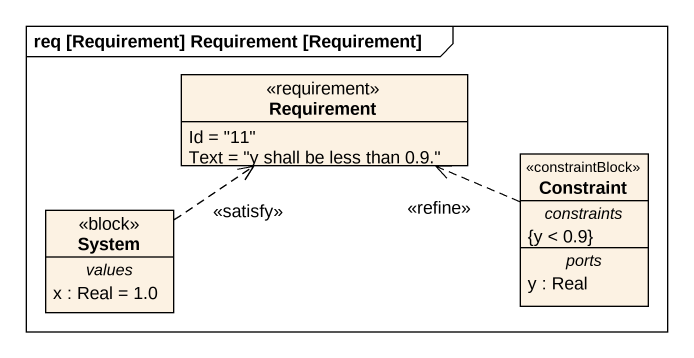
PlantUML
@startuml
mainframe req [Requirement] Requirement [Requirement]
hide circle
hide empty members
class Requirement <<requirement>> {
  Id = "11"
  Text = "y shall be less than 0.9."
}
class Constraint <<constraintBlock>> {
  -- constraints --
  {y < 0.9}
  -- ports --
  y : Real
}
class System <<block>> {
  -- values --
  x : Real = 1.0
}
Constraint .left.> Requirement : <<refine>>
System .up.> Requirement : <<satisfy>>
@enduml
